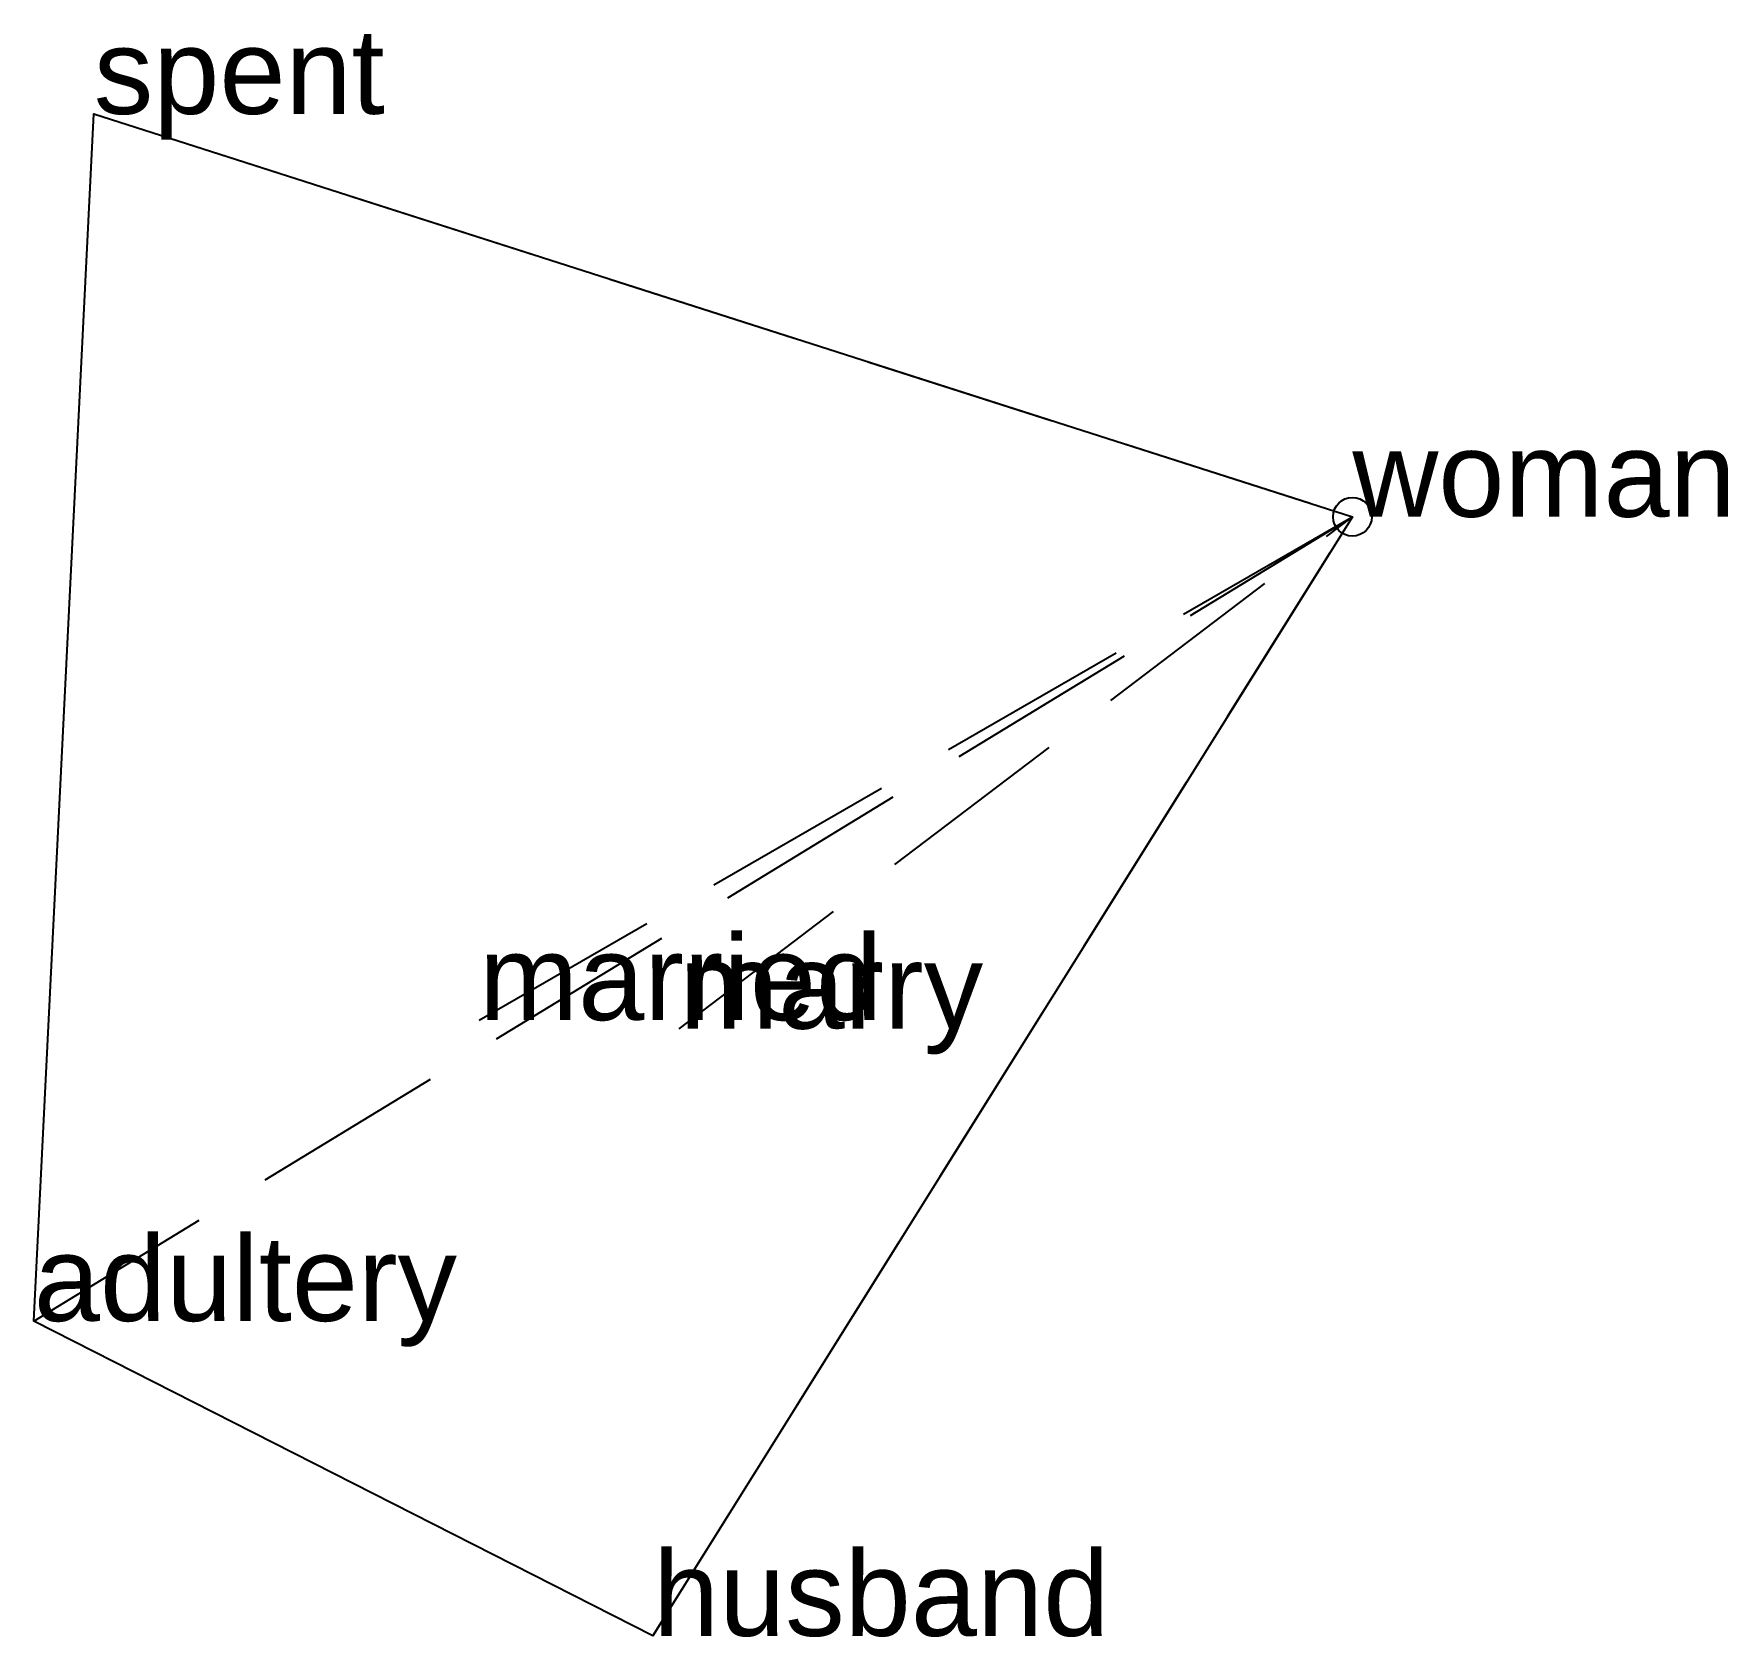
# Model space of a CAD drawing. Extents: x -1.7 to 0.49, y -1.45 to 0.62.
import ezdxf

# ---------------------------------------------------------------- set-up
doc = ezdxf.new("R2010")
doc.units = 0
doc.linetypes.add('DASHED2', pattern=[0.3, 0.25, -0.05])
doc.layers.add('TEXT', color=1, linetype='CONTINUOUS')
doc.styles.get("Standard").update_dxf_attribs({"font": 'arial.ttf'})

msp = doc.modelspace()

# ---------------------------------------------------------------- linework, layer by layer
at = {"linetype": 'DASHED2'}
for p in [(-1.626, 0.5202), (-1.7034, -1.0385), (-1.1283, -0.6499), (-0.9036, -1.4451), (-0.8696, -0.661), (0, 0)]:
    msp.add_line(p, (0, 0), dxfattribs=at)
msp.add_circle((0, 0), 0.025)
at = {"layer": 'OUTLINE', "linetype": 'CONTINUOUS'}
msp.add_polyline3d([(-0.9036, -1.4451, 0), (-1.7034, -1.0385, 0), (-1.626, 0.5202, 0), (0, 0, 0), (-0.9036, -1.4451, 0)], close=True, dxfattribs=at)

# ---------------------------------------------------------------- texts
at = {"layer": 'TEXT'}
for s, p in [('spent', (-1.626, 0.5202)), ('woman', (0, 0)), ('married', (-1.1283, -0.6499)), ('marry', (-0.8696, -0.661)), ('adultery', (-1.7034, -1.0385)), ('husband', (-0.9036, -1.4451))]:
    msp.add_text(s, height=0.11, dxfattribs=at).set_placement(p)

doc.saveas('drawing.dxf')
